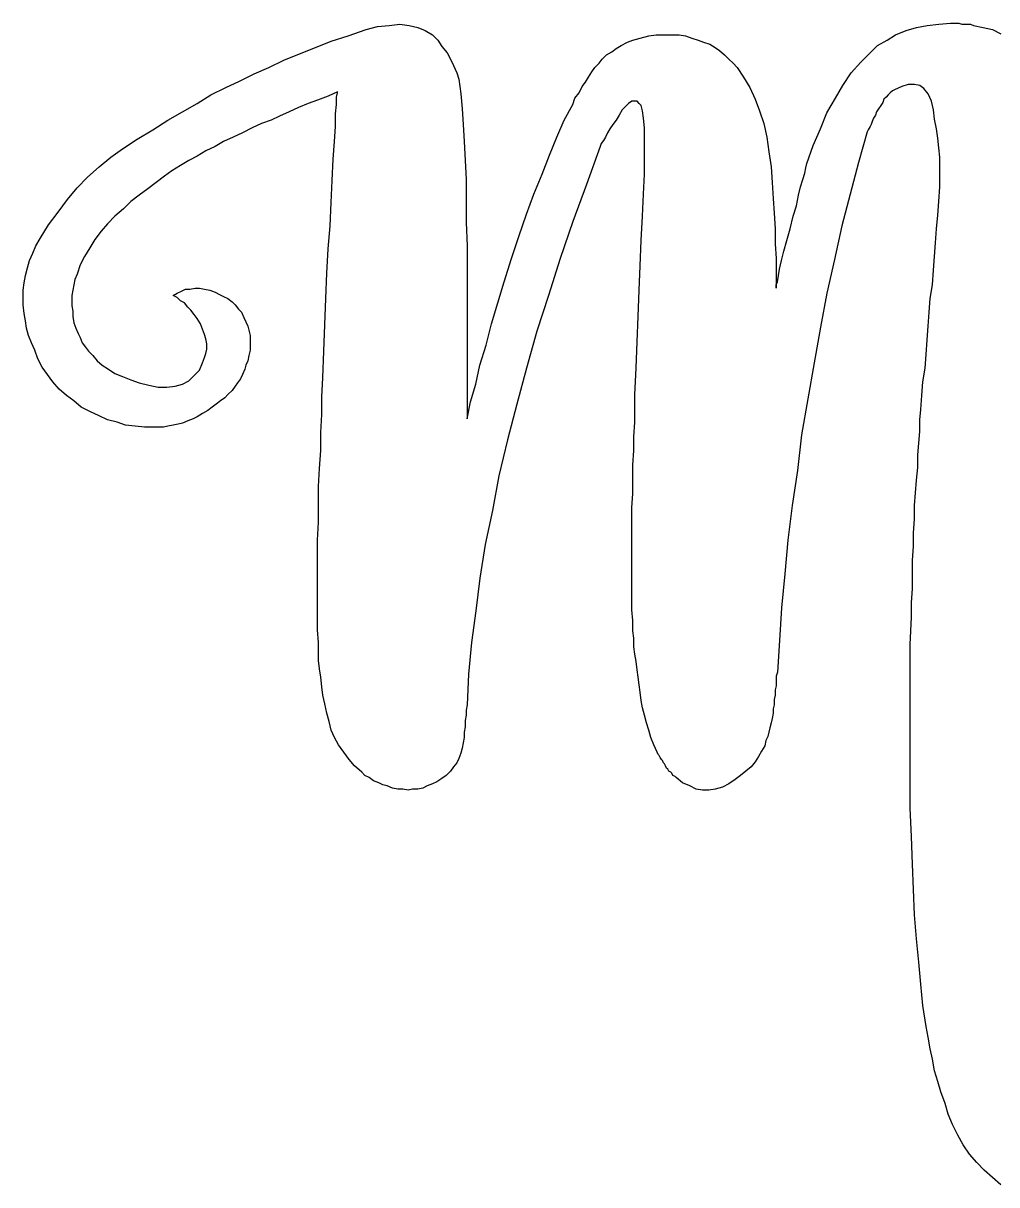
# Model space of a CAD drawing. Extents: x -3.57 to 4.11, y -0.34 to 0.79.
# Drawn here: x -0.691 to 0.21, y -0.318 to 0.757 of the extents above; entities that cross this region are included whole.
import ezdxf

# ---------------------------------------------------------------- set-up
doc = ezdxf.new("R2010")
doc.units = 0

msp = doc.modelspace()

# ---------------------------------------------------------------- linework, layer by layer
at = {"color": 0}
for p, q in [((-0.373535, 0.750977, 0.5), (-0.362793, 0.753906, 0.5)), ((-0.362793, 0.753906, 0.5), (-0.352051, 0.754883, 0.5)), ((-0.352051, 0.754883, 0.5), (-0.342285, 0.755859, 0.5)), ((-0.342285, 0.755859, 0.5), (-0.333496, 0.754883, 0.5)), ((-0.333496, 0.754883, 0.5), (-0.325684, 0.75293, 0.5)), ((-0.325684, 0.75293, 0.5), (-0.318848, 0.75, 0.5)), ((0.126465, 0.75, 0.5), (0.13623, 0.75293, 0.5)), ((0.13623, 0.75293, 0.5), (0.145996, 0.754883, 0.5)), ((0.145996, 0.754883, 0.5), (0.156738, 0.755859, 0.5)), ((0.156738, 0.755859, 0.5), (0.16748, 0.756836, 0.5)), ((0.16748, 0.756836, 0.5), (0.17041, 0.756836, 0.5)), ((0.17041, 0.756836, 0.5), (0.17334, 0.756836, 0.5)), ((0.17334, 0.756836, 0.5), (0.175293, 0.756836, 0.5)), ((0.175293, 0.756836, 0.5), (0.178223, 0.755859, 0.5)), ((0.178223, 0.755859, 0.5), (0.180176, 0.755859, 0.5)), ((0.180176, 0.755859, 0.5), (0.183105, 0.755859, 0.5)), ((0.183105, 0.755859, 0.5), (0.186035, 0.755859, 0.5)), ((0.186035, 0.755859, 0.5), (0.188965, 0.754883, 0.5)), ((0.188965, 0.754883, 0.5), (0.197754, 0.75293, 0.5)), ((0.197754, 0.75293, 0.5), (0.206543, 0.750977, 0.5)), ((-0.405762, 0.740234, 0.5), (-0.390137, 0.745117, 0.5)), ((-0.390137, 0.745117, 0.5), (-0.373535, 0.750977, 0.5)), ((-0.318848, 0.75, 0.5), (-0.312012, 0.746094, 0.5)), ((-0.312012, 0.746094, 0.5), (-0.307129, 0.741211, 0.5)), ((-0.126465, 0.741211, 0.5), (-0.119629, 0.743164, 0.5)), ((-0.119629, 0.743164, 0.5), (-0.111816, 0.745117, 0.5)), ((-0.111816, 0.745117, 0.5), (-0.10498, 0.746094, 0.5)), ((-0.10498, 0.746094, 0.5), (-0.097168, 0.746094, 0.5)), ((-0.097168, 0.746094, 0.5), (-0.090332, 0.746094, 0.5)), ((-0.090332, 0.746094, 0.5), (-0.083496, 0.746094, 0.5)), ((-0.083496, 0.746094, 0.5), (-0.077637, 0.745117, 0.5)), ((-0.077637, 0.745117, 0.5), (-0.071777, 0.743164, 0.5)), ((-0.071777, 0.743164, 0.5), (-0.065918, 0.741211, 0.5)), ((0.108887, 0.741211, 0.5), (0.116699, 0.746094, 0.5)), ((0.116699, 0.746094, 0.5), (0.126465, 0.75, 0.5)), ((0.206543, 0.750977, 0.5), (0.214355, 0.74707, 0.5)), ((-0.435059, 0.728516, 0.5), (-0.42041, 0.734375, 0.5)), ((-0.42041, 0.734375, 0.5), (-0.405762, 0.740234, 0.5)), ((-0.307129, 0.741211, 0.5), (-0.303223, 0.735352, 0.5)), ((-0.303223, 0.735352, 0.5), (-0.29834, 0.729492, 0.5)), ((-0.145996, 0.730469, 0.5), (-0.14209, 0.733398, 0.5)), ((-0.14209, 0.733398, 0.5), (-0.137207, 0.736328, 0.5)), ((-0.137207, 0.736328, 0.5), (-0.131348, 0.739258, 0.5)), ((-0.131348, 0.739258, 0.5), (-0.126465, 0.741211, 0.5)), ((-0.065918, 0.741211, 0.5), (-0.061035, 0.739258, 0.5)), ((-0.061035, 0.739258, 0.5), (-0.055176, 0.737305, 0.5)), ((-0.055176, 0.737305, 0.5), (-0.050293, 0.734375, 0.5)), ((-0.050293, 0.734375, 0.5), (-0.046387, 0.731445, 0.5)), ((-0.046387, 0.731445, 0.5), (-0.041504, 0.727539, 0.5)), ((0.093262, 0.729492, 0.5), (0.100098, 0.736328, 0.5)), ((0.100098, 0.736328, 0.5), (0.108887, 0.741211, 0.5)), ((-0.463379, 0.71582, 0.5), (-0.449707, 0.722656, 0.5)), ((-0.449707, 0.722656, 0.5), (-0.435059, 0.728516, 0.5)), ((-0.29834, 0.729492, 0.5), (-0.29541, 0.723633, 0.5)), ((-0.29541, 0.723633, 0.5), (-0.29248, 0.717773, 0.5)), ((-0.157715, 0.719727, 0.5), (-0.154785, 0.723633, 0.5)), ((-0.154785, 0.723633, 0.5), (-0.150879, 0.727539, 0.5)), ((-0.150879, 0.727539, 0.5), (-0.145996, 0.730469, 0.5)), ((-0.041504, 0.727539, 0.5), (-0.037598, 0.723633, 0.5)), ((-0.037598, 0.723633, 0.5), (-0.033691, 0.719727, 0.5)), ((0.075684, 0.710938, 0.5), (0.084473, 0.720703, 0.5)), ((0.084473, 0.720703, 0.5), (0.093262, 0.729492, 0.5)), ((-0.490723, 0.703125, 0.5), (-0.477051, 0.709961, 0.5)), ((-0.477051, 0.709961, 0.5), (-0.463379, 0.71582, 0.5)), ((-0.29248, 0.717773, 0.5), (-0.289551, 0.710938, 0.5)), ((-0.289551, 0.710938, 0.5), (-0.287598, 0.705078, 0.5)), ((-0.16748, 0.707031, 0.5), (-0.164551, 0.711914, 0.5)), ((-0.164551, 0.711914, 0.5), (-0.161621, 0.71582, 0.5)), ((-0.161621, 0.71582, 0.5), (-0.157715, 0.719727, 0.5)), ((-0.033691, 0.719727, 0.5), (-0.029785, 0.71582, 0.5)), ((-0.029785, 0.71582, 0.5), (-0.023926, 0.707031, 0.5)), ((0.067871, 0.699219, 0.5), (0.075684, 0.710938, 0.5)), ((-0.503418, 0.697266, 0.5), (-0.490723, 0.703125, 0.5)), ((-0.287598, 0.705078, 0.5), (-0.286621, 0.698242, 0.5)), ((-0.17334, 0.698242, 0.5), (-0.17041, 0.702148, 0.5)), ((-0.17041, 0.702148, 0.5), (-0.16748, 0.707031, 0.5)), ((-0.023926, 0.707031, 0.5), (-0.018066, 0.697266, 0.5)), ((0.061035, 0.6875, 0.5), (0.067871, 0.699219, 0.5)), ((0.128418, 0.700195, 0.5), (0.122559, 0.698242, 0.5)), ((0.134277, 0.700195, 0.5), (0.128418, 0.700195, 0.5)), ((0.13916, 0.699219, 0.5), (0.134277, 0.700195, 0.5)), ((0.143066, 0.696289, 0.5), (0.13916, 0.699219, 0.5)), ((-0.529785, 0.682617, 0.5), (-0.51709, 0.69043, 0.5)), ((-0.51709, 0.69043, 0.5), (-0.503418, 0.697266, 0.5)), ((-0.408691, 0.689453, 0.5), (-0.418457, 0.685547, 0.5)), ((-0.399902, 0.693359, 0.5), (-0.408691, 0.689453, 0.5)), ((-0.400879, 0.688477, 0.5), (-0.399902, 0.692383, 0.5)), ((-0.400879, 0.681641, 0.5), (-0.400879, 0.688477, 0.5)), ((-0.399902, 0.692383, 0.5), (-0.399902, 0.693359, 0.5)), ((-0.286621, 0.698242, 0.5), (-0.285645, 0.691406, 0.5)), ((-0.285645, 0.691406, 0.5), (-0.284668, 0.677734, 0.5)), ((-0.180176, 0.6875, 0.5), (-0.17627, 0.692383, 0.5)), ((-0.17627, 0.692383, 0.5), (-0.17334, 0.698242, 0.5)), ((-0.018066, 0.697266, 0.5), (-0.013184, 0.686523, 0.5)), ((0.10791, 0.688477, 0.5), (0.105957, 0.686523, 0.5)), ((0.109863, 0.69043, 0.5), (0.10791, 0.688477, 0.5)), ((0.111816, 0.692383, 0.5), (0.109863, 0.69043, 0.5)), ((0.11377, 0.694336, 0.5), (0.111816, 0.692383, 0.5)), ((0.115723, 0.695313, 0.5), (0.11377, 0.694336, 0.5)), ((0.122559, 0.698242, 0.5), (0.115723, 0.695313, 0.5)), ((0.146973, 0.691406, 0.5), (0.143066, 0.696289, 0.5)), ((0.149902, 0.68457, 0.5), (0.146973, 0.691406, 0.5)), ((-0.543457, 0.674805, 0.5), (-0.529785, 0.682617, 0.5)), ((-0.436035, 0.678711, 0.5), (-0.444824, 0.674805, 0.5)), ((-0.427246, 0.682617, 0.5), (-0.436035, 0.678711, 0.5)), ((-0.418457, 0.685547, 0.5), (-0.427246, 0.682617, 0.5)), ((-0.401855, 0.672852, 0.5), (-0.400879, 0.681641, 0.5)), ((-0.284668, 0.677734, 0.5), (-0.283691, 0.663086, 0.5)), ((-0.189941, 0.666992, 0.5), (-0.182129, 0.681641, 0.5)), ((-0.182129, 0.681641, 0.5), (-0.180176, 0.6875, 0.5)), ((-0.133301, 0.679688, 0.5), (-0.13623, 0.676758, 0.5)), ((-0.130371, 0.682617, 0.5), (-0.133301, 0.679688, 0.5)), ((-0.127441, 0.68457, 0.5), (-0.130371, 0.682617, 0.5)), ((-0.125488, 0.68457, 0.5), (-0.127441, 0.68457, 0.5)), ((-0.122559, 0.68457, 0.5), (-0.125488, 0.68457, 0.5)), ((-0.120605, 0.682617, 0.5), (-0.122559, 0.68457, 0.5)), ((-0.118652, 0.680664, 0.5), (-0.120605, 0.682617, 0.5)), ((-0.117676, 0.675781, 0.5), (-0.118652, 0.680664, 0.5)), ((-0.013184, 0.686523, 0.5), (-0.009277, 0.675781, 0.5)), ((0.053223, 0.673828, 0.5), (0.061035, 0.6875, 0.5)), ((0.101074, 0.677734, 0.5), (0.099121, 0.674805, 0.5)), ((0.103027, 0.680664, 0.5), (0.101074, 0.677734, 0.5)), ((0.10498, 0.683594, 0.5), (0.103027, 0.680664, 0.5)), ((0.105957, 0.686523, 0.5), (0.10498, 0.683594, 0.5)), ((0.151855, 0.676758, 0.5), (0.149902, 0.68457, 0.5)), ((-0.570801, 0.658203, 0.5), (-0.557129, 0.666992, 0.5)), ((-0.557129, 0.666992, 0.5), (-0.543457, 0.674805, 0.5)), ((-0.461426, 0.666992, 0.5), (-0.470215, 0.664063, 0.5)), ((-0.453613, 0.670898, 0.5), (-0.461426, 0.666992, 0.5)), ((-0.444824, 0.674805, 0.5), (-0.453613, 0.670898, 0.5)), ((-0.401855, 0.661133, 0.5), (-0.401855, 0.672852, 0.5)), ((-0.196777, 0.651367, 0.5), (-0.189941, 0.666992, 0.5)), ((-0.14209, 0.666992, 0.5), (-0.14502, 0.663086, 0.5)), ((-0.13916, 0.671875, 0.5), (-0.14209, 0.666992, 0.5)), ((-0.13623, 0.676758, 0.5), (-0.13916, 0.671875, 0.5)), ((-0.116699, 0.668945, 0.5), (-0.117676, 0.675781, 0.5)), ((-0.115723, 0.660156, 0.5), (-0.116699, 0.668945, 0.5)), ((-0.009277, 0.675781, 0.5), (-0.005371, 0.664063, 0.5)), ((0.047363, 0.65918, 0.5), (0.053223, 0.673828, 0.5)), ((0.096191, 0.668945, 0.5), (0.095215, 0.666016, 0.5)), ((0.098145, 0.671875, 0.5), (0.096191, 0.668945, 0.5)), ((0.099121, 0.674805, 0.5), (0.098145, 0.671875, 0.5)), ((0.152832, 0.667969, 0.5), (0.151855, 0.676758, 0.5)), ((0.154785, 0.65918, 0.5), (0.152832, 0.667969, 0.5)), ((-0.585449, 0.649414, 0.5), (-0.570801, 0.658203, 0.5)), ((-0.479004, 0.660156, 0.5), (-0.487793, 0.655273, 0.5)), ((-0.470215, 0.664063, 0.5), (-0.479004, 0.660156, 0.5)), ((-0.402832, 0.647461, 0.5), (-0.401855, 0.661133, 0.5)), ((-0.283691, 0.663086, 0.5), (-0.282715, 0.647461, 0.5)), ((-0.147949, 0.65918, 0.5), (-0.149902, 0.655273, 0.5)), ((-0.14502, 0.663086, 0.5), (-0.147949, 0.65918, 0.5)), ((-0.115723, 0.648438, 0.5), (-0.115723, 0.660156, 0.5)), ((-0.005371, 0.664063, 0.5), (-0.002441, 0.651367, 0.5)), ((0.040527, 0.643555, 0.5), (0.047363, 0.65918, 0.5)), ((0.090332, 0.65625, 0.5), (0.08252, 0.62793, 0.5)), ((0.091309, 0.658203, 0.5), (0.090332, 0.65625, 0.5)), ((0.093262, 0.661133, 0.5), (0.091309, 0.658203, 0.5)), ((0.094238, 0.663086, 0.5), (0.093262, 0.661133, 0.5)), ((0.095215, 0.666016, 0.5), (0.094238, 0.663086, 0.5)), ((0.155762, 0.650391, 0.5), (0.154785, 0.65918, 0.5)), ((-0.599121, 0.640625, 0.5), (-0.585449, 0.649414, 0.5)), ((-0.505371, 0.647461, 0.5), (-0.513184, 0.642578, 0.5)), ((-0.496582, 0.651367, 0.5), (-0.505371, 0.647461, 0.5)), ((-0.487793, 0.655273, 0.5), (-0.496582, 0.651367, 0.5)), ((-0.403809, 0.630859, 0.5), (-0.402832, 0.647461, 0.5)), ((-0.282715, 0.647461, 0.5), (-0.281738, 0.629883, 0.5)), ((-0.203613, 0.634766, 0.5), (-0.196777, 0.651367, 0.5)), ((-0.155762, 0.645508, 0.5), (-0.156738, 0.642578, 0.5)), ((-0.153809, 0.648438, 0.5), (-0.155762, 0.645508, 0.5)), ((-0.151855, 0.651367, 0.5), (-0.153809, 0.648438, 0.5)), ((-0.149902, 0.655273, 0.5), (-0.151855, 0.651367, 0.5)), ((-0.115723, 0.633789, 0.5), (-0.115723, 0.648438, 0.5)), ((-0.002441, 0.651367, 0.5), (-0.000488, 0.637695, 0.5)), ((0.156738, 0.641602, 0.5), (0.155762, 0.650391, 0.5)), ((-0.609863, 0.632813, 0.5), (-0.599121, 0.640625, 0.5)), ((-0.521973, 0.638672, 0.5), (-0.529785, 0.633789, 0.5)), ((-0.513184, 0.642578, 0.5), (-0.521973, 0.638672, 0.5)), ((-0.210449, 0.617188, 0.5), (-0.203613, 0.634766, 0.5)), ((-0.156738, 0.642578, 0.5), (-0.169434, 0.607422, 0.5)), ((-0.000488, 0.637695, 0.5), (0.001465, 0.624023, 0.5)), ((0.034668, 0.626953, 0.5), (0.040527, 0.643555, 0.5)), ((0.157715, 0.632813, 0.5), (0.156738, 0.641602, 0.5)), ((-0.631348, 0.614258, 0.5), (-0.620605, 0.624023, 0.5)), ((-0.620605, 0.624023, 0.5), (-0.609863, 0.632813, 0.5)), ((-0.54541, 0.625, 0.5), (-0.553223, 0.620117, 0.5)), ((-0.537598, 0.629883, 0.5), (-0.54541, 0.625, 0.5)), ((-0.529785, 0.633789, 0.5), (-0.537598, 0.629883, 0.5)), ((-0.404785, 0.611328, 0.5), (-0.403809, 0.630859, 0.5)), ((-0.281738, 0.629883, 0.5), (-0.280762, 0.612305, 0.5)), ((-0.115723, 0.617188, 0.5), (-0.115723, 0.633789, 0.5)), ((0.001465, 0.624023, 0.5), (0.002441, 0.609375, 0.5)), ((0.033691, 0.623047, 0.5), (0.034668, 0.626953, 0.5)), ((0.08252, 0.62793, 0.5), (0.074707, 0.598633, 0.5)), ((0.157715, 0.623047, 0.5), (0.157715, 0.632813, 0.5)), ((-0.641113, 0.604492, 0.5), (-0.631348, 0.614258, 0.5)), ((-0.560059, 0.615234, 0.5), (-0.567871, 0.609375, 0.5)), ((-0.553223, 0.620117, 0.5), (-0.560059, 0.615234, 0.5)), ((-0.218262, 0.598633, 0.5), (-0.210449, 0.617188, 0.5)), ((-0.116699, 0.598633, 0.5), (-0.115723, 0.617188, 0.5)), ((0.030762, 0.612305, 0.5), (0.032715, 0.618164, 0.5)), ((0.032715, 0.618164, 0.5), (0.033691, 0.623047, 0.5)), ((0.157715, 0.614258, 0.5), (0.157715, 0.623047, 0.5)), ((0.157715, 0.605469, 0.5), (0.157715, 0.614258, 0.5)), ((-0.649902, 0.59375, 0.5), (-0.641113, 0.604492, 0.5)), ((-0.575684, 0.603516, 0.5), (-0.583496, 0.597656, 0.5)), ((-0.567871, 0.609375, 0.5), (-0.575684, 0.603516, 0.5)), ((-0.405762, 0.59082, 0.5), (-0.404785, 0.611328, 0.5)), ((-0.280762, 0.612305, 0.5), (-0.280762, 0.592773, 0.5)), ((-0.169434, 0.607422, 0.5), (-0.182129, 0.573242, 0.5)), ((0.002441, 0.609375, 0.5), (0.003418, 0.594727, 0.5)), ((0.026855, 0.597656, 0.5), (0.028809, 0.605469, 0.5)), ((0.028809, 0.605469, 0.5), (0.030762, 0.612305, 0.5)), ((0.156738, 0.591797, 0.5), (0.157715, 0.605469, 0.5)), ((-0.658691, 0.582031, 0.5), (-0.649902, 0.59375, 0.5)), ((-0.591309, 0.591797, 0.5), (-0.598145, 0.584961, 0.5)), ((-0.583496, 0.597656, 0.5), (-0.591309, 0.591797, 0.5)), ((-0.280762, 0.592773, 0.5), (-0.280762, 0.572266, 0.5)), ((-0.225098, 0.580078, 0.5), (-0.218262, 0.598633, 0.5)), ((-0.117676, 0.578125, 0.5), (-0.116699, 0.598633, 0.5)), ((0.003418, 0.594727, 0.5), (0.004395, 0.581055, 0.5)), ((0.024902, 0.587891, 0.5), (0.026855, 0.597656, 0.5)), ((0.074707, 0.598633, 0.5), (0.066895, 0.569336, 0.5)), ((0.155762, 0.579102, 0.5), (0.156738, 0.591797, 0.5)), ((-0.66748, 0.570313, 0.5), (-0.658691, 0.582031, 0.5)), ((-0.598145, 0.584961, 0.5), (-0.605957, 0.578125, 0.5)), ((-0.406738, 0.569336, 0.5), (-0.405762, 0.59082, 0.5)), ((0.004395, 0.581055, 0.5), (0.005371, 0.566406, 0.5)), ((0.021973, 0.578125, 0.5), (0.024902, 0.587891, 0.5)), ((-0.675293, 0.557617, 0.5), (-0.66748, 0.570313, 0.5)), ((-0.612793, 0.571289, 0.5), (-0.618652, 0.564453, 0.5)), ((-0.605957, 0.578125, 0.5), (-0.612793, 0.571289, 0.5)), ((-0.280762, 0.572266, 0.5), (-0.279785, 0.550781, 0.5)), ((-0.231934, 0.55957, 0.5), (-0.225098, 0.580078, 0.5)), ((-0.182129, 0.573242, 0.5), (-0.193848, 0.539063, 0.5)), ((-0.118652, 0.555664, 0.5), (-0.117676, 0.578125, 0.5)), ((0.019043, 0.566406, 0.5), (0.021973, 0.578125, 0.5)), ((0.154785, 0.566406, 0.5), (0.155762, 0.579102, 0.5)), ((-0.618652, 0.564453, 0.5), (-0.624512, 0.556641, 0.5)), ((-0.408691, 0.547852, 0.5), (-0.406738, 0.569336, 0.5)), ((-0.23877, 0.539063, 0.5), (-0.231934, 0.55957, 0.5)), ((0.005371, 0.566406, 0.5), (0.005371, 0.552734, 0.5)), ((0.016113, 0.555664, 0.5), (0.019043, 0.566406, 0.5)), ((0.066895, 0.569336, 0.5), (0.060059, 0.538086, 0.5)), ((0.153809, 0.553711, 0.5), (0.154785, 0.566406, 0.5)), ((-0.682129, 0.543945, 0.5), (-0.679199, 0.550781, 0.5)), ((-0.679199, 0.550781, 0.5), (-0.675293, 0.557617, 0.5)), ((-0.629395, 0.548828, 0.5), (-0.634277, 0.541016, 0.5)), ((-0.624512, 0.556641, 0.5), (-0.629395, 0.548828, 0.5)), ((-0.279785, 0.550781, 0.5), (-0.279785, 0.529297, 0.5)), ((-0.119629, 0.532227, 0.5), (-0.118652, 0.555664, 0.5)), ((0.005371, 0.552734, 0.5), (0.006348, 0.539063, 0.5)), ((0.013184, 0.545898, 0.5), (0.016113, 0.555664, 0.5)), ((0.152832, 0.541016, 0.5), (0.153809, 0.553711, 0.5)), ((-0.685059, 0.537109, 0.5), (-0.682129, 0.543945, 0.5)), ((-0.634277, 0.541016, 0.5), (-0.638184, 0.533203, 0.5)), ((-0.409668, 0.525391, 0.5), (-0.408691, 0.547852, 0.5)), ((-0.245605, 0.517578, 0.5), (-0.23877, 0.539063, 0.5)), ((-0.193848, 0.539063, 0.5), (-0.20459, 0.504883, 0.5)), ((0.006348, 0.539063, 0.5), (0.006348, 0.525391, 0.5)), ((0.01123, 0.537109, 0.5), (0.013184, 0.545898, 0.5)), ((0.060059, 0.538086, 0.5), (0.053223, 0.506836, 0.5)), ((0.151855, 0.52832, 0.5), (0.152832, 0.541016, 0.5)), ((-0.688965, 0.523438, 0.5), (-0.687012, 0.530273, 0.5)), ((-0.687012, 0.530273, 0.5), (-0.685059, 0.537109, 0.5)), ((-0.638184, 0.533203, 0.5), (-0.641113, 0.524414, 0.5)), ((-0.279785, 0.529297, 0.5), (-0.279785, 0.507813, 0.5)), ((-0.120605, 0.509766, 0.5), (-0.119629, 0.532227, 0.5)), ((0.008301, 0.523438, 0.5), (0.009277, 0.529297, 0.5)), ((0.009277, 0.529297, 0.5), (0.01123, 0.537109, 0.5)), ((0.150879, 0.514648, 0.5), (0.151855, 0.52832, 0.5)), ((-0.690918, 0.509766, 0.5), (-0.689941, 0.516602, 0.5)), ((-0.689941, 0.516602, 0.5), (-0.688965, 0.523438, 0.5)), ((-0.643066, 0.519531, 0.5), (-0.644043, 0.514648, 0.5)), ((-0.641113, 0.524414, 0.5), (-0.643066, 0.519531, 0.5)), ((-0.410645, 0.501953, 0.5), (-0.409668, 0.525391, 0.5)), ((-0.251465, 0.498047, 0.5), (-0.245605, 0.517578, 0.5)), ((0.006348, 0.525391, 0.5), (0.006348, 0.511719, 0.5)), ((0.006348, 0.514648, 0.5), (0.007324, 0.517578, 0.5)), ((0.007324, 0.517578, 0.5), (0.008301, 0.523438, 0.5)), ((-0.690918, 0.50293, 0.5), (-0.690918, 0.509766, 0.5)), ((-0.64502, 0.509766, 0.5), (-0.645996, 0.504883, 0.5)), ((-0.644043, 0.514648, 0.5), (-0.64502, 0.509766, 0.5)), ((-0.552246, 0.504883, 0.5), (-0.54834, 0.506836, 0.5)), ((-0.54834, 0.506836, 0.5), (-0.544434, 0.508789, 0.5)), ((-0.544434, 0.508789, 0.5), (-0.540527, 0.510742, 0.5)), ((-0.540527, 0.510742, 0.5), (-0.536621, 0.510742, 0.5)), ((-0.536621, 0.510742, 0.5), (-0.531738, 0.511719, 0.5)), ((-0.531738, 0.511719, 0.5), (-0.527832, 0.511719, 0.5)), ((-0.527832, 0.511719, 0.5), (-0.522949, 0.510742, 0.5)), ((-0.522949, 0.510742, 0.5), (-0.518066, 0.509766, 0.5)), ((-0.518066, 0.509766, 0.5), (-0.513184, 0.507813, 0.5)), ((-0.513184, 0.507813, 0.5), (-0.509277, 0.505859, 0.5)), ((-0.509277, 0.505859, 0.5), (-0.505371, 0.503906, 0.5)), ((-0.279785, 0.507813, 0.5), (-0.279785, 0.487305, 0.5)), ((-0.121582, 0.485352, 0.5), (-0.120605, 0.509766, 0.5)), ((0.006348, 0.511719, 0.5), (0.006348, 0.514648, 0.5)), ((0.053223, 0.506836, 0.5), (0.047363, 0.475586, 0.5)), ((0.148926, 0.501953, 0.5), (0.150879, 0.514648, 0.5)), ((-0.690918, 0.496094, 0.5), (-0.690918, 0.50293, 0.5)), ((-0.689941, 0.488281, 0.5), (-0.690918, 0.496094, 0.5)), ((-0.645996, 0.504883, 0.5), (-0.645996, 0.5, 0.5)), ((-0.645996, 0.5, 0.5), (-0.645996, 0.495117, 0.5)), ((-0.645996, 0.495117, 0.5), (-0.64502, 0.490234, 0.5)), ((-0.54834, 0.50293, 0.5), (-0.552246, 0.504883, 0.5)), ((-0.54541, 0.5, 0.5), (-0.54834, 0.50293, 0.5)), ((-0.541504, 0.498047, 0.5), (-0.54541, 0.5, 0.5)), ((-0.538574, 0.494141, 0.5), (-0.541504, 0.498047, 0.5)), ((-0.505371, 0.503906, 0.5), (-0.501465, 0.501953, 0.5)), ((-0.501465, 0.501953, 0.5), (-0.497559, 0.499023, 0.5)), ((-0.497559, 0.499023, 0.5), (-0.494629, 0.496094, 0.5)), ((-0.494629, 0.496094, 0.5), (-0.491699, 0.492188, 0.5)), ((-0.411621, 0.477539, 0.5), (-0.410645, 0.501953, 0.5)), ((-0.257324, 0.478516, 0.5), (-0.251465, 0.498047, 0.5)), ((-0.20459, 0.504883, 0.5), (-0.215332, 0.47168, 0.5)), ((0.147949, 0.489258, 0.5), (0.148926, 0.501953, 0.5)), ((-0.688965, 0.481445, 0.5), (-0.689941, 0.488281, 0.5)), ((-0.64502, 0.490234, 0.5), (-0.64502, 0.485352, 0.5)), ((-0.64502, 0.485352, 0.5), (-0.644043, 0.479492, 0.5)), ((-0.535645, 0.491211, 0.5), (-0.538574, 0.494141, 0.5)), ((-0.532715, 0.487305, 0.5), (-0.535645, 0.491211, 0.5)), ((-0.529785, 0.483398, 0.5), (-0.532715, 0.487305, 0.5)), ((-0.491699, 0.492188, 0.5), (-0.48877, 0.489258, 0.5)), ((-0.48877, 0.489258, 0.5), (-0.486816, 0.484375, 0.5)), ((-0.486816, 0.484375, 0.5), (-0.484863, 0.480469, 0.5)), ((-0.279785, 0.487305, 0.5), (-0.279785, 0.466797, 0.5)), ((-0.122559, 0.461914, 0.5), (-0.121582, 0.485352, 0.5)), ((0.146973, 0.476563, 0.5), (0.147949, 0.489258, 0.5)), ((-0.687988, 0.474609, 0.5), (-0.688965, 0.481445, 0.5)), ((-0.686035, 0.467773, 0.5), (-0.687988, 0.474609, 0.5)), ((-0.644043, 0.479492, 0.5), (-0.64209, 0.474609, 0.5)), ((-0.64209, 0.474609, 0.5), (-0.640137, 0.469727, 0.5)), ((-0.526855, 0.478516, 0.5), (-0.529785, 0.483398, 0.5)), ((-0.524902, 0.473633, 0.5), (-0.526855, 0.478516, 0.5)), ((-0.522949, 0.46875, 0.5), (-0.524902, 0.473633, 0.5)), ((-0.484863, 0.480469, 0.5), (-0.48291, 0.476563, 0.5)), ((-0.48291, 0.476563, 0.5), (-0.481934, 0.472656, 0.5)), ((-0.412598, 0.453125, 0.5), (-0.411621, 0.477539, 0.5)), ((-0.262207, 0.458984, 0.5), (-0.257324, 0.478516, 0.5)), ((0.047363, 0.475586, 0.5), (0.041504, 0.442383, 0.5)), ((0.145996, 0.463867, 0.5), (0.146973, 0.476563, 0.5)), ((-0.683105, 0.460938, 0.5), (-0.686035, 0.467773, 0.5)), ((-0.640137, 0.469727, 0.5), (-0.638184, 0.46582, 0.5)), ((-0.638184, 0.46582, 0.5), (-0.63623, 0.460938, 0.5)), ((-0.521973, 0.464844, 0.5), (-0.522949, 0.46875, 0.5)), ((-0.520996, 0.459961, 0.5), (-0.521973, 0.464844, 0.5)), ((-0.481934, 0.472656, 0.5), (-0.480957, 0.467773, 0.5)), ((-0.480957, 0.467773, 0.5), (-0.480957, 0.462891, 0.5)), ((-0.480957, 0.462891, 0.5), (-0.480957, 0.458984, 0.5)), ((-0.279785, 0.466797, 0.5), (-0.279785, 0.446289, 0.5)), ((-0.215332, 0.47168, 0.5), (-0.225098, 0.4375, 0.5)), ((0.14502, 0.450195, 0.5), (0.145996, 0.463867, 0.5)), ((-0.680176, 0.454102, 0.5), (-0.683105, 0.460938, 0.5)), ((-0.677246, 0.446289, 0.5), (-0.680176, 0.454102, 0.5)), ((-0.63623, 0.460938, 0.5), (-0.633301, 0.457031, 0.5)), ((-0.633301, 0.457031, 0.5), (-0.630371, 0.453125, 0.5)), ((-0.630371, 0.453125, 0.5), (-0.626465, 0.449219, 0.5)), ((-0.521973, 0.451172, 0.5), (-0.520996, 0.455078, 0.5)), ((-0.520996, 0.455078, 0.5), (-0.520996, 0.459961, 0.5)), ((-0.480957, 0.454102, 0.5), (-0.481934, 0.449219, 0.5)), ((-0.480957, 0.458984, 0.5), (-0.480957, 0.454102, 0.5)), ((-0.413574, 0.428711, 0.5), (-0.412598, 0.453125, 0.5)), ((-0.268066, 0.44043, 0.5), (-0.262207, 0.458984, 0.5)), ((-0.123535, 0.4375, 0.5), (-0.122559, 0.461914, 0.5)), ((-0.67334, 0.438477, 0.5), (-0.677246, 0.446289, 0.5)), ((-0.626465, 0.449219, 0.5), (-0.622559, 0.444336, 0.5)), ((-0.622559, 0.444336, 0.5), (-0.617676, 0.44043, 0.5)), ((-0.527832, 0.435547, 0.5), (-0.524902, 0.442383, 0.5)), ((-0.524902, 0.442383, 0.5), (-0.522949, 0.447266, 0.5)), ((-0.522949, 0.447266, 0.5), (-0.521973, 0.451172, 0.5)), ((-0.48291, 0.444336, 0.5), (-0.484863, 0.44043, 0.5)), ((-0.481934, 0.449219, 0.5), (-0.48291, 0.444336, 0.5)), ((-0.279785, 0.446289, 0.5), (-0.279785, 0.427734, 0.5)), ((0.041504, 0.442383, 0.5), (0.035645, 0.40918, 0.5)), ((0.144043, 0.4375, 0.5), (0.14502, 0.450195, 0.5)), ((-0.668457, 0.431641, 0.5), (-0.67334, 0.438477, 0.5)), ((-0.663574, 0.424805, 0.5), (-0.668457, 0.431641, 0.5)), ((-0.617676, 0.44043, 0.5), (-0.611816, 0.436523, 0.5)), ((-0.611816, 0.436523, 0.5), (-0.605957, 0.432617, 0.5)), ((-0.605957, 0.432617, 0.5), (-0.599121, 0.429688, 0.5)), ((-0.537598, 0.425781, 0.5), (-0.532715, 0.430664, 0.5)), ((-0.532715, 0.430664, 0.5), (-0.527832, 0.435547, 0.5)), ((-0.487793, 0.431641, 0.5), (-0.489746, 0.427734, 0.5)), ((-0.48584, 0.436523, 0.5), (-0.487793, 0.431641, 0.5)), ((-0.484863, 0.44043, 0.5), (-0.48584, 0.436523, 0.5)), ((-0.271973, 0.422852, 0.5), (-0.268066, 0.44043, 0.5)), ((-0.225098, 0.4375, 0.5), (-0.233887, 0.404297, 0.5)), ((-0.124512, 0.413086, 0.5), (-0.123535, 0.4375, 0.5)), ((0.14209, 0.424805, 0.5), (0.144043, 0.4375, 0.5)), ((-0.657715, 0.417969, 0.5), (-0.663574, 0.424805, 0.5)), ((-0.599121, 0.429688, 0.5), (-0.591309, 0.426758, 0.5)), ((-0.591309, 0.426758, 0.5), (-0.583496, 0.423828, 0.5)), ((-0.583496, 0.423828, 0.5), (-0.574707, 0.421875, 0.5)), ((-0.574707, 0.421875, 0.5), (-0.565918, 0.419922, 0.5)), ((-0.565918, 0.419922, 0.5), (-0.558105, 0.419922, 0.5)), ((-0.558105, 0.419922, 0.5), (-0.550293, 0.420898, 0.5)), ((-0.550293, 0.420898, 0.5), (-0.543457, 0.422852, 0.5)), ((-0.543457, 0.422852, 0.5), (-0.537598, 0.425781, 0.5)), ((-0.494629, 0.420898, 0.5), (-0.497559, 0.416992, 0.5)), ((-0.492676, 0.423828, 0.5), (-0.494629, 0.420898, 0.5)), ((-0.489746, 0.427734, 0.5), (-0.492676, 0.423828, 0.5)), ((-0.414551, 0.411133, 0.5), (-0.413574, 0.428711, 0.5)), ((-0.279785, 0.427734, 0.5), (-0.279785, 0.408203, 0.5)), ((-0.276855, 0.40625, 0.5), (-0.271973, 0.422852, 0.5)), ((0.141113, 0.412109, 0.5), (0.14209, 0.424805, 0.5)), ((-0.650879, 0.412109, 0.5), (-0.657715, 0.417969, 0.5)), ((-0.644043, 0.407227, 0.5), (-0.650879, 0.412109, 0.5)), ((-0.504395, 0.410156, 0.5), (-0.508301, 0.407227, 0.5)), ((-0.501465, 0.413086, 0.5), (-0.504395, 0.410156, 0.5)), ((-0.497559, 0.416992, 0.5), (-0.501465, 0.413086, 0.5)), ((-0.414551, 0.394531, 0.5), (-0.414551, 0.411133, 0.5)), ((-0.124512, 0.387695, 0.5), (-0.124512, 0.413086, 0.5)), ((0.035645, 0.40918, 0.5), (0.029785, 0.375977, 0.5)), ((0.140137, 0.399414, 0.5), (0.141113, 0.412109, 0.5)), ((-0.637207, 0.401367, 0.5), (-0.644043, 0.407227, 0.5)), ((-0.629395, 0.397461, 0.5), (-0.637207, 0.401367, 0.5)), ((-0.52002, 0.398438, 0.5), (-0.524902, 0.395508, 0.5)), ((-0.516113, 0.401367, 0.5), (-0.52002, 0.398438, 0.5)), ((-0.512207, 0.404297, 0.5), (-0.516113, 0.401367, 0.5)), ((-0.508301, 0.407227, 0.5), (-0.512207, 0.404297, 0.5)), ((-0.279785, 0.408203, 0.5), (-0.279785, 0.390625, 0.5)), ((-0.279785, 0.390625, 0.5), (-0.276855, 0.40625, 0.5)), ((-0.233887, 0.404297, 0.5), (-0.242676, 0.371094, 0.5)), ((0.13916, 0.389648, 0.5), (0.140137, 0.399414, 0.5)), ((-0.620605, 0.393555, 0.5), (-0.629395, 0.397461, 0.5)), ((-0.612793, 0.389648, 0.5), (-0.620605, 0.393555, 0.5)), ((-0.604004, 0.387695, 0.5), (-0.612793, 0.389648, 0.5)), ((-0.596191, 0.384766, 0.5), (-0.604004, 0.387695, 0.5)), ((-0.538574, 0.388672, 0.5), (-0.543457, 0.386719, 0.5)), ((-0.533691, 0.390625, 0.5), (-0.538574, 0.388672, 0.5)), ((-0.529785, 0.392578, 0.5), (-0.533691, 0.390625, 0.5)), ((-0.524902, 0.395508, 0.5), (-0.529785, 0.392578, 0.5)), ((-0.415527, 0.37793, 0.5), (-0.414551, 0.394531, 0.5)), ((-0.125488, 0.374023, 0.5), (-0.124512, 0.387695, 0.5)), ((0.13916, 0.378906, 0.5), (0.13916, 0.389648, 0.5)), ((-0.587402, 0.383789, 0.5), (-0.596191, 0.384766, 0.5)), ((-0.578613, 0.382813, 0.5), (-0.587402, 0.383789, 0.5)), ((-0.569824, 0.382813, 0.5), (-0.578613, 0.382813, 0.5)), ((-0.561035, 0.382813, 0.5), (-0.569824, 0.382813, 0.5)), ((-0.557129, 0.383789, 0.5), (-0.561035, 0.382813, 0.5)), ((-0.552246, 0.384766, 0.5), (-0.557129, 0.383789, 0.5)), ((-0.547363, 0.385742, 0.5), (-0.552246, 0.384766, 0.5)), ((-0.543457, 0.386719, 0.5), (-0.547363, 0.385742, 0.5)), ((-0.415527, 0.361328, 0.5), (-0.415527, 0.37793, 0.5)), ((0.138184, 0.368164, 0.5), (0.13916, 0.378906, 0.5)), ((-0.242676, 0.371094, 0.5), (-0.250488, 0.337891, 0.5)), ((-0.125488, 0.361328, 0.5), (-0.125488, 0.374023, 0.5)), ((0.029785, 0.375977, 0.5), (0.025879, 0.342773, 0.5)), ((0.137207, 0.357422, 0.5), (0.138184, 0.368164, 0.5)), ((-0.416504, 0.344727, 0.5), (-0.415527, 0.361328, 0.5)), ((-0.126465, 0.347656, 0.5), (-0.125488, 0.361328, 0.5)), ((0.137207, 0.345703, 0.5), (0.137207, 0.357422, 0.5)), ((-0.41748, 0.328125, 0.5), (-0.416504, 0.344727, 0.5)), ((-0.126465, 0.333984, 0.5), (-0.126465, 0.347656, 0.5)), ((0.13623, 0.333984, 0.5), (0.137207, 0.345703, 0.5)), ((-0.250488, 0.337891, 0.5), (-0.256348, 0.305664, 0.5)), ((-0.126465, 0.321289, 0.5), (-0.126465, 0.333984, 0.5)), ((0.025879, 0.342773, 0.5), (0.020996, 0.310547, 0.5)), ((0.135254, 0.322266, 0.5), (0.13623, 0.333984, 0.5)), ((-0.41748, 0.311523, 0.5), (-0.41748, 0.328125, 0.5)), ((-0.127441, 0.308594, 0.5), (-0.126465, 0.321289, 0.5)), ((0.134277, 0.310547, 0.5), (0.135254, 0.322266, 0.5)), ((-0.41748, 0.294922, 0.5), (-0.41748, 0.311523, 0.5)), ((-0.256348, 0.305664, 0.5), (-0.263184, 0.274414, 0.5)), ((-0.127441, 0.295898, 0.5), (-0.127441, 0.308594, 0.5)), ((0.020996, 0.310547, 0.5), (0.01709, 0.27832, 0.5)), ((0.134277, 0.297852, 0.5), (0.134277, 0.310547, 0.5)), ((-0.418457, 0.27832, 0.5), (-0.41748, 0.294922, 0.5)), ((-0.127441, 0.283203, 0.5), (-0.127441, 0.295898, 0.5)), ((0.133301, 0.285156, 0.5), (0.134277, 0.297852, 0.5)), ((-0.127441, 0.270508, 0.5), (-0.127441, 0.283203, 0.5)), ((0.133301, 0.272461, 0.5), (0.133301, 0.285156, 0.5)), ((-0.418457, 0.263672, 0.5), (-0.418457, 0.27832, 0.5)), ((-0.263184, 0.274414, 0.5), (-0.268066, 0.243164, 0.5)), ((-0.127441, 0.257813, 0.5), (-0.127441, 0.270508, 0.5)), ((0.01709, 0.27832, 0.5), (0.01416, 0.24707, 0.5)), ((0.132324, 0.259766, 0.5), (0.133301, 0.272461, 0.5)), ((-0.418457, 0.248047, 0.5), (-0.418457, 0.263672, 0.5)), ((0.132324, 0.24707, 0.5), (0.132324, 0.259766, 0.5)), ((-0.418457, 0.234375, 0.5), (-0.418457, 0.248047, 0.5)), ((-0.127441, 0.24707, 0.5), (-0.127441, 0.257813, 0.5)), ((-0.268066, 0.243164, 0.5), (-0.271973, 0.212891, 0.5)), ((-0.127441, 0.235352, 0.5), (-0.127441, 0.24707, 0.5)), ((0.01416, 0.24707, 0.5), (0.01123, 0.21582, 0.5)), ((0.132324, 0.233398, 0.5), (0.132324, 0.24707, 0.5)), ((-0.418457, 0.220703, 0.5), (-0.418457, 0.234375, 0.5)), ((-0.127441, 0.224609, 0.5), (-0.127441, 0.235352, 0.5)), ((0.131348, 0.220703, 0.5), (0.132324, 0.233398, 0.5)), ((-0.418457, 0.208008, 0.5), (-0.418457, 0.220703, 0.5)), ((-0.127441, 0.213867, 0.5), (-0.127441, 0.224609, 0.5)), ((0.01123, 0.21582, 0.5), (0.009277, 0.185547, 0.5)), ((0.131348, 0.207031, 0.5), (0.131348, 0.220703, 0.5)), ((-0.418457, 0.195313, 0.5), (-0.418457, 0.208008, 0.5)), ((-0.271973, 0.212891, 0.5), (-0.275879, 0.183594, 0.5)), ((-0.126465, 0.204102, 0.5), (-0.127441, 0.213867, 0.5)), ((0.130371, 0.181641, 0.5), (0.131348, 0.207031, 0.5)), ((-0.41748, 0.183594, 0.5), (-0.418457, 0.195313, 0.5)), ((-0.126465, 0.194336, 0.5), (-0.126465, 0.204102, 0.5)), ((-0.125488, 0.1875, 0.5), (-0.126465, 0.194336, 0.5)), ((-0.41748, 0.175781, 0.5), (-0.41748, 0.183594, 0.5)), ((-0.275879, 0.183594, 0.5), (-0.278809, 0.154297, 0.5)), ((-0.125488, 0.179688, 0.5), (-0.125488, 0.1875, 0.5)), ((0.009277, 0.185547, 0.5), (0.007324, 0.15625, 0.5)), ((-0.41748, 0.166992, 0.5), (-0.41748, 0.175781, 0.5)), ((-0.124512, 0.172852, 0.5), (-0.125488, 0.179688, 0.5)), ((-0.123535, 0.166016, 0.5), (-0.124512, 0.172852, 0.5)), ((0.130371, 0.157227, 0.5), (0.130371, 0.181641, 0.5)), ((-0.416504, 0.15918, 0.5), (-0.41748, 0.166992, 0.5)), ((-0.122559, 0.158203, 0.5), (-0.123535, 0.166016, 0.5)), ((-0.415527, 0.151367, 0.5), (-0.416504, 0.15918, 0.5)), ((-0.414551, 0.142578, 0.5), (-0.415527, 0.151367, 0.5)), ((-0.278809, 0.154297, 0.5), (-0.279785, 0.125977, 0.5)), ((-0.121582, 0.151367, 0.5), (-0.122559, 0.158203, 0.5)), ((-0.120605, 0.144531, 0.5), (-0.121582, 0.151367, 0.5)), ((0.007324, 0.15625, 0.5), (0.006348, 0.152344, 0.5)), ((0.006348, 0.152344, 0.5), (0.006348, 0.147461, 0.5)), ((0.130371, 0.131836, 0.5), (0.130371, 0.157227, 0.5)), ((-0.413574, 0.134766, 0.5), (-0.414551, 0.142578, 0.5)), ((-0.119629, 0.137695, 0.5), (-0.120605, 0.144531, 0.5)), ((0.006348, 0.143555, 0.5), (0.005371, 0.139648, 0.5)), ((0.006348, 0.147461, 0.5), (0.006348, 0.143555, 0.5)), ((-0.411621, 0.126953, 0.5), (-0.413574, 0.134766, 0.5)), ((-0.118652, 0.129883, 0.5), (-0.119629, 0.137695, 0.5)), ((-0.117676, 0.123047, 0.5), (-0.118652, 0.129883, 0.5)), ((0.005371, 0.134766, 0.5), (0.004395, 0.130859, 0.5)), ((0.004395, 0.130859, 0.5), (0.004395, 0.125977, 0.5)), ((0.005371, 0.139648, 0.5), (0.005371, 0.134766, 0.5)), ((0.130371, 0.106445, 0.5), (0.130371, 0.131836, 0.5)), ((-0.409668, 0.118164, 0.5), (-0.411621, 0.126953, 0.5)), ((-0.279785, 0.125977, 0.5), (-0.280762, 0.121094, 0.5)), ((-0.280762, 0.121094, 0.5), (-0.280762, 0.116211, 0.5)), ((-0.115723, 0.116211, 0.5), (-0.117676, 0.123047, 0.5)), ((0.004395, 0.125977, 0.5), (0.003418, 0.12207, 0.5)), ((0.003418, 0.12207, 0.5), (0.003418, 0.118164, 0.5)), ((-0.407715, 0.110352, 0.5), (-0.409668, 0.118164, 0.5)), ((-0.405762, 0.102539, 0.5), (-0.407715, 0.110352, 0.5)), ((-0.280762, 0.116211, 0.5), (-0.281738, 0.111328, 0.5)), ((-0.281738, 0.111328, 0.5), (-0.281738, 0.105469, 0.5)), ((-0.11377, 0.109375, 0.5), (-0.115723, 0.116211, 0.5)), ((-0.111816, 0.102539, 0.5), (-0.11377, 0.109375, 0.5)), ((0.001465, 0.109375, 0.5), (0.000488, 0.104492, 0.5)), ((0.002441, 0.113281, 0.5), (0.001465, 0.109375, 0.5)), ((0.003418, 0.118164, 0.5), (0.002441, 0.113281, 0.5)), ((-0.402832, 0.095703, 0.5), (-0.405762, 0.102539, 0.5)), ((-0.281738, 0.105469, 0.5), (-0.282715, 0.100586, 0.5)), ((-0.282715, 0.100586, 0.5), (-0.282715, 0.095703, 0.5)), ((-0.109863, 0.095703, 0.5), (-0.111816, 0.102539, 0.5)), ((-0.000488, 0.100586, 0.5), (-0.001465, 0.09668, 0.5)), ((0.000488, 0.104492, 0.5), (-0.000488, 0.100586, 0.5)), ((0.130371, 0.081055, 0.5), (0.130371, 0.106445, 0.5)), ((-0.398926, 0.088867, 0.5), (-0.402832, 0.095703, 0.5)), ((-0.394043, 0.082031, 0.5), (-0.398926, 0.088867, 0.5)), ((-0.283691, 0.09082, 0.5), (-0.284668, 0.085938, 0.5)), ((-0.282715, 0.095703, 0.5), (-0.283691, 0.09082, 0.5)), ((-0.106934, 0.088867, 0.5), (-0.109863, 0.095703, 0.5)), ((-0.104004, 0.082031, 0.5), (-0.106934, 0.088867, 0.5)), ((-0.004395, 0.087891, 0.5), (-0.007324, 0.083008, 0.5)), ((-0.003418, 0.092773, 0.5), (-0.004395, 0.087891, 0.5)), ((-0.001465, 0.09668, 0.5), (-0.003418, 0.092773, 0.5)), ((-0.38916, 0.075195, 0.5), (-0.394043, 0.082031, 0.5)), ((-0.287598, 0.076172, 0.5), (-0.289551, 0.072266, 0.5)), ((-0.285645, 0.081055, 0.5), (-0.287598, 0.076172, 0.5)), ((-0.284668, 0.085938, 0.5), (-0.285645, 0.081055, 0.5)), ((-0.103027, 0.080078, 0.5), (-0.104004, 0.082031, 0.5)), ((-0.102051, 0.079102, 0.5), (-0.103027, 0.080078, 0.5)), ((-0.101074, 0.077148, 0.5), (-0.102051, 0.079102, 0.5)), ((-0.100098, 0.075195, 0.5), (-0.101074, 0.077148, 0.5)), ((-0.010254, 0.078125, 0.5), (-0.013184, 0.073242, 0.5)), ((-0.007324, 0.083008, 0.5), (-0.010254, 0.078125, 0.5)), ((0.130371, 0.055664, 0.5), (0.130371, 0.081055, 0.5)), ((-0.384277, 0.069336, 0.5), (-0.38916, 0.075195, 0.5)), ((-0.377441, 0.063477, 0.5), (-0.384277, 0.069336, 0.5)), ((-0.29248, 0.068359, 0.5), (-0.29541, 0.064453, 0.5)), ((-0.289551, 0.072266, 0.5), (-0.29248, 0.068359, 0.5)), ((-0.099121, 0.074219, 0.5), (-0.100098, 0.075195, 0.5)), ((-0.098145, 0.072266, 0.5), (-0.099121, 0.074219, 0.5)), ((-0.097168, 0.071289, 0.5), (-0.098145, 0.072266, 0.5)), ((-0.096191, 0.069336, 0.5), (-0.097168, 0.071289, 0.5)), ((-0.095215, 0.067383, 0.5), (-0.096191, 0.069336, 0.5)), ((-0.094238, 0.066406, 0.5), (-0.095215, 0.067383, 0.5)), ((-0.093262, 0.064453, 0.5), (-0.094238, 0.066406, 0.5)), ((-0.01709, 0.068359, 0.5), (-0.021973, 0.064453, 0.5)), ((-0.013184, 0.073242, 0.5), (-0.01709, 0.068359, 0.5)), ((-0.374512, 0.060547, 0.5), (-0.377441, 0.063477, 0.5)), ((-0.370605, 0.058594, 0.5), (-0.374512, 0.060547, 0.5)), ((-0.366699, 0.055664, 0.5), (-0.370605, 0.058594, 0.5)), ((-0.361816, 0.053711, 0.5), (-0.366699, 0.055664, 0.5)), ((-0.308105, 0.054688, 0.5), (-0.312012, 0.052734, 0.5)), ((-0.303223, 0.057617, 0.5), (-0.308105, 0.054688, 0.5)), ((-0.299316, 0.060547, 0.5), (-0.303223, 0.057617, 0.5)), ((-0.29541, 0.064453, 0.5), (-0.299316, 0.060547, 0.5)), ((-0.091309, 0.063477, 0.5), (-0.093262, 0.064453, 0.5)), ((-0.090332, 0.0625, 0.5), (-0.091309, 0.063477, 0.5)), ((-0.089355, 0.060547, 0.5), (-0.090332, 0.0625, 0.5)), ((-0.087402, 0.05957, 0.5), (-0.089355, 0.060547, 0.5)), ((-0.086426, 0.058594, 0.5), (-0.087402, 0.05957, 0.5)), ((-0.080566, 0.053711, 0.5), (-0.086426, 0.058594, 0.5)), ((-0.031738, 0.056641, 0.5), (-0.037598, 0.052734, 0.5)), ((-0.026855, 0.060547, 0.5), (-0.031738, 0.056641, 0.5)), ((-0.021973, 0.064453, 0.5), (-0.026855, 0.060547, 0.5)), ((0.130371, 0.030273, 0.5), (0.130371, 0.055664, 0.5)), ((-0.35791, 0.051758, 0.5), (-0.361816, 0.053711, 0.5)), ((-0.354004, 0.050781, 0.5), (-0.35791, 0.051758, 0.5)), ((-0.349121, 0.048828, 0.5), (-0.354004, 0.050781, 0.5)), ((-0.344238, 0.047852, 0.5), (-0.349121, 0.048828, 0.5)), ((-0.339355, 0.047852, 0.5), (-0.344238, 0.047852, 0.5)), ((-0.334473, 0.046875, 0.5), (-0.339355, 0.047852, 0.5)), ((-0.330566, 0.047852, 0.5), (-0.334473, 0.046875, 0.5)), ((-0.325684, 0.047852, 0.5), (-0.330566, 0.047852, 0.5)), ((-0.320801, 0.048828, 0.5), (-0.325684, 0.047852, 0.5)), ((-0.316895, 0.050781, 0.5), (-0.320801, 0.048828, 0.5)), ((-0.312012, 0.052734, 0.5), (-0.316895, 0.050781, 0.5)), ((-0.07373, 0.050781, 0.5), (-0.080566, 0.053711, 0.5)), ((-0.067871, 0.047852, 0.5), (-0.07373, 0.050781, 0.5)), ((-0.062012, 0.046875, 0.5), (-0.067871, 0.047852, 0.5)), ((-0.056152, 0.046875, 0.5), (-0.062012, 0.046875, 0.5)), ((-0.050293, 0.047852, 0.5), (-0.056152, 0.046875, 0.5)), ((-0.043457, 0.049805, 0.5), (-0.050293, 0.047852, 0.5)), ((-0.037598, 0.052734, 0.5), (-0.043457, 0.049805, 0.5)), ((0.131348, 0.003906, 0.5), (0.130371, 0.030273, 0.5)), ((0.132324, -0.021484, 0.5), (0.131348, 0.003906, 0.5)), ((0.133301, -0.044922, 0.5), (0.132324, -0.021484, 0.5)), ((0.134277, -0.068359, 0.5), (0.133301, -0.044922, 0.5)), ((0.13623, -0.09082, 0.5), (0.134277, -0.068359, 0.5)), ((0.138184, -0.112305, 0.5), (0.13623, -0.09082, 0.5)), ((0.140137, -0.132813, 0.5), (0.138184, -0.112305, 0.5)), ((0.14209, -0.152344, 0.5), (0.140137, -0.132813, 0.5)), ((0.14502, -0.171875, 0.5), (0.14209, -0.152344, 0.5)), ((0.146973, -0.181641, 0.5), (0.14502, -0.171875, 0.5)), ((0.148926, -0.192383, 0.5), (0.146973, -0.181641, 0.5)), ((0.150879, -0.202148, 0.5), (0.148926, -0.192383, 0.5)), ((0.152832, -0.212891, 0.5), (0.150879, -0.202148, 0.5)), ((0.155762, -0.222656, 0.5), (0.152832, -0.212891, 0.5)), ((0.158691, -0.232422, 0.5), (0.155762, -0.222656, 0.5)), ((0.162598, -0.243164, 0.5), (0.158691, -0.232422, 0.5)), ((0.165527, -0.25293, 0.5), (0.162598, -0.243164, 0.5)), ((0.169434, -0.262695, 0.5), (0.165527, -0.25293, 0.5)), ((0.174316, -0.272461, 0.5), (0.169434, -0.262695, 0.5)), ((0.179199, -0.28125, 0.5), (0.174316, -0.272461, 0.5)), ((0.185059, -0.290039, 0.5), (0.179199, -0.28125, 0.5)), ((0.191895, -0.297852, 0.5), (0.185059, -0.290039, 0.5)), ((0.19873, -0.304688, 0.5), (0.191895, -0.297852, 0.5)), ((0.206543, -0.311523, 0.5), (0.19873, -0.304688, 0.5)), ((0.214355, -0.318359, 0.5), (0.206543, -0.311523, 0.5))]:
    msp.add_line(p, q, dxfattribs=at)

doc.saveas('drawing.dxf')
